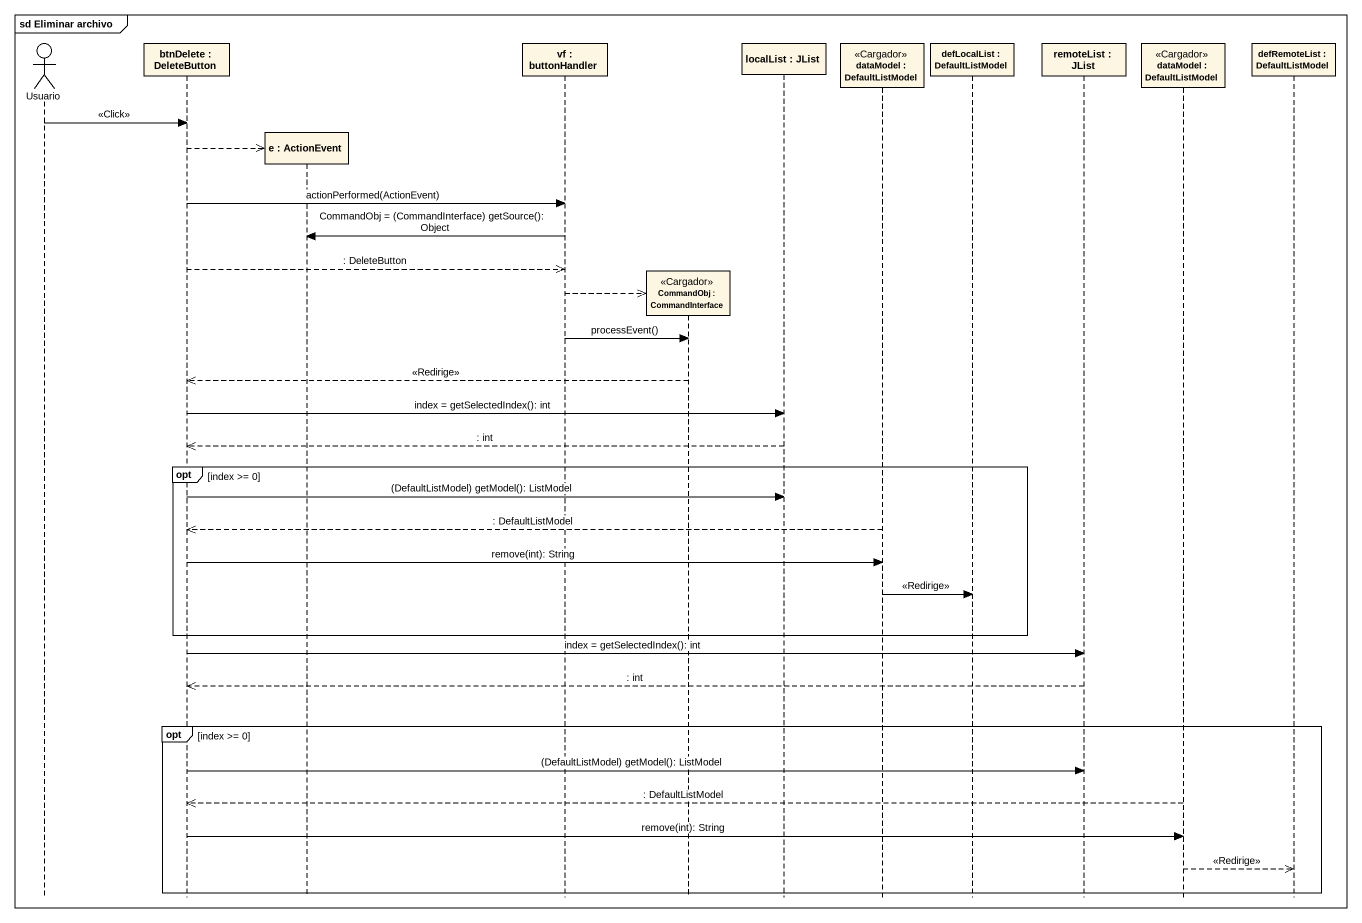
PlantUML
@startuml
mainframe sd Eliminar archivo
hide footbox
actor Usuario
participant "btnDelete : DeleteButton" as btnDelete
participant "e : ActionEvent" as e
participant "vf : buttonHandler" as vf
participant "CommandObj : CommandInterface" as CommandObj <<Cargador>>
participant "localList : JList" as localList
participant "dataModel : DefaultListModel" as dataModel <<Cargador>>
participant "defLocalList : DefaultListModel" as defLocalList
participant "remoteList : JList" as remoteList
participant "dataModel : DefaultListModel" as dataModel_2 <<Cargador>>
participant "defRemoteList : DefaultListModel" as defRemoteList

Usuario -> btnDelete : <<Click>>
btnDelete -->> e **
btnDelete -> vf : actionPerformed(ActionEvent)
vf -> e : CommandObj = (CommandInterface) getSource(): Object
btnDelete -->> vf : : DeleteButton
vf -->> CommandObj **
vf -> CommandObj : processEvent()
CommandObj -->> btnDelete : <<Redirige>>
btnDelete -> localList : index = getSelectedIndex(): int
localList -->> btnDelete : : int
opt index >= 0
  btnDelete -> localList : (DefaultListModel) getModel(): ListModel
  dataModel -->> btnDelete : : DefaultListModel
  btnDelete -> dataModel : remove(int): String
  dataModel -> defLocalList : <<Redirige>>
end
btnDelete -> remoteList : index = getSelectedIndex(): int
remoteList -->> btnDelete : : int
opt index >= 0
  btnDelete -> remoteList : (DefaultListModel) getModel(): ListModel
  dataModel_2 -->> btnDelete : : DefaultListModel
  btnDelete -> dataModel_2 : remove(int): String
  dataModel_2 -->> defRemoteList : <<Redirige>>
end
@enduml
